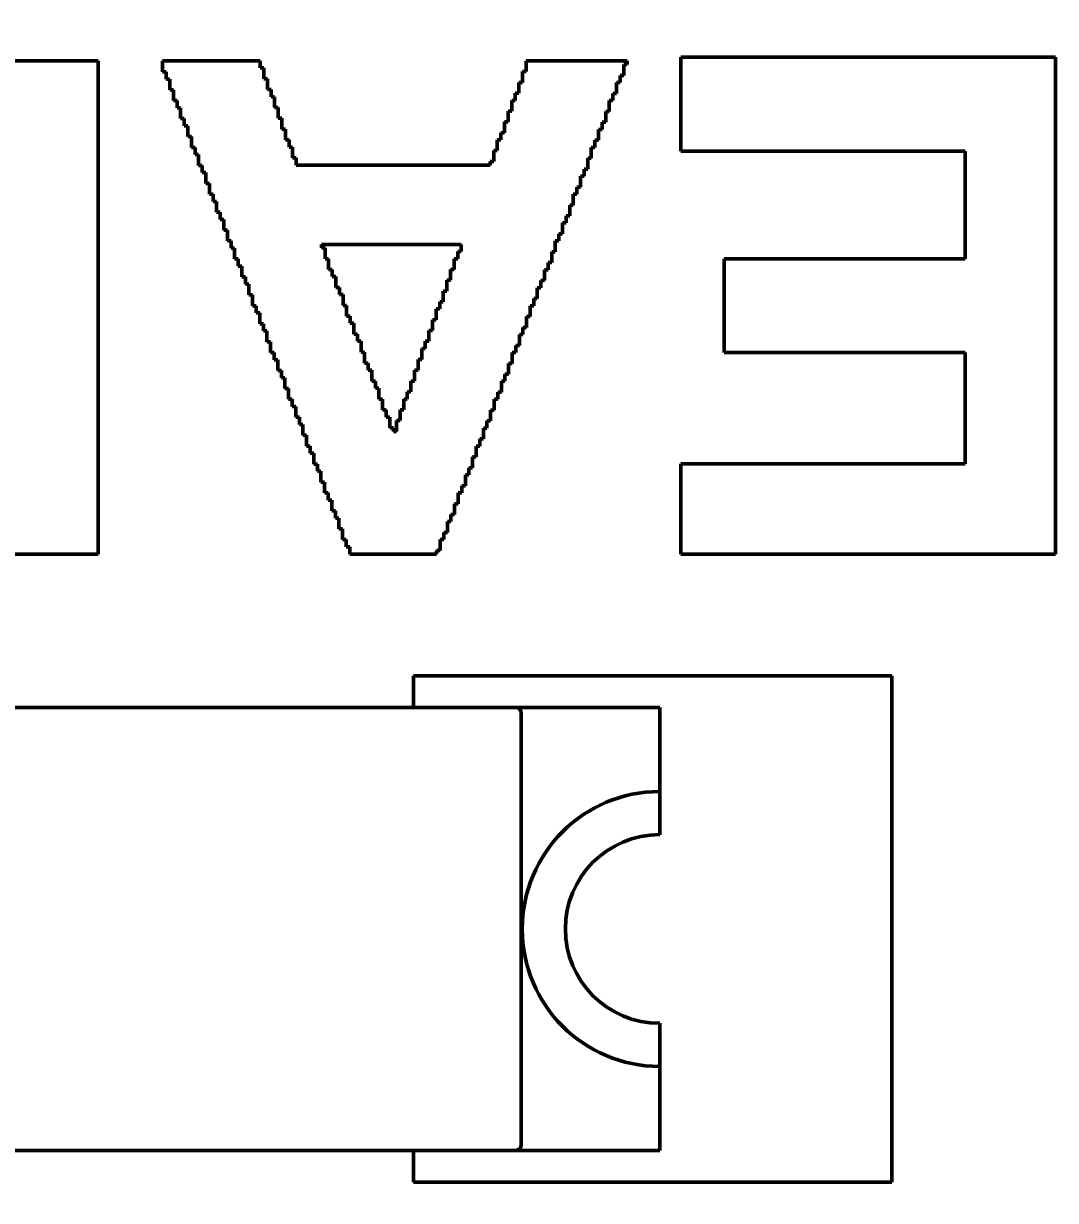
# Model space of a CAD drawing. Header units: millimetres. Extents: x 46 to 194, y 102 to 162.
# Drawn here: x 54.172 to 56.036, y 114.736 to 116.862 of the extents above; entities that cross this region are included whole.
import ezdxf

# ---------------------------------------------------------------- set-up
doc = ezdxf.new("R2010")
doc.units = ezdxf.units.MM
doc.header["$LTSCALE"] = 0.75
doc.layers.add('FD_Dimensions', color=7, linetype='Continuous', lineweight=25)
doc.layers.add('Visible', color=7, linetype='Continuous', lineweight=50)
doc.styles.get("Standard").update_dxf_attribs({"font": 'arial.ttf'})
doc.dimstyles.new('Dim-ISO-25', dxfattribs={"dimtxt": 2.5, "dimasz": 2.5, "dimexe": 1.5, "dimexo": 0, "dimgap": 1, "dimtad": 1, "dimzin": 4, "dimdsep": 46, "dimtxsty": 'Standard', "dimblk": 'OPEN90', "dimcen": 0, "dimazin": 1, "dimtp": 0.1, "dimtm": 0.1, "dimtfac": 0.72, "dimtmove": 0, "dimatfit": 3, "dimfxl": 1, "dimtzin": 4, "dimarcsym": 0})

# ---------------------------------------------------------------- blocks, each defined once
blk = doc.blocks.new('_Open90')
at = {"color": 0, "linetype": 'ByBlock', "lineweight": -2}
for p, q in [((-0.5, 0.5), (0, 0)), ((0, 0), (-1, 0)), ((0, 0), (-0.5, -0.5))]:
    blk.add_line(p, q, dxfattribs=at)
blk = doc.blocks.new('*D20')
at = {"layer": 'Defpoints', "color": 0, "transparency": 16777216}
for p in [(54.440882, 141.306712), (49.937409, 110.306519), (54.440882, 110.306519)]:
    blk.add_point(p, dxfattribs=at)
at = {"layer": 'FD_Dimensions', "color": 0, "lineweight": -2, "transparency": 16777216}
for p, q in [((54.440882, 141.306712), (48.437409, 141.306712)), ((49.937409, 138.806712), (49.937409, 112.806519)), ((54.440882, 110.306519), (48.437409, 110.306519))]:
    blk.add_line(p, q, dxfattribs=at)
at = {"layer": 'FD_Dimensions', "color": 0, "lineweight": -2, "transparency": 16777216, "xscale": 2.5, "yscale": 2.5, "zscale": 2.5}
for p, rotation in [((49.937409, 141.306712), 90), ((49.937409, 110.306519), 270)]:
    blk.add_blockref('_Open90', p, dxfattribs=dict(at, rotation=rotation))
at = {"layer": 'FD_Dimensions', "color": 0, "transparency": 16777216, "insert": (47.659291, 125.806615), "char_height": 2.5, "attachment_point": 5, "rotation": 90}
blk.add_mtext('31.00mm', dxfattribs=at)

msp = doc.modelspace()

# ---------------------------------------------------------------- linework, layer by layer
at = {"layer": 'Visible'}
for p, q in [((55.3591, 116.8008), (56.0358, 116.8008)), ((55.3591, 116.6311), (55.3591, 116.8008)), ((56.0358, 116.8008), (56.0358, 115.9032)), ((53.9227, 116.7944), (54.3068, 116.7944)), ((54.3068, 116.7944), (54.3068, 115.9032)), ((54.4231, 116.7944), (54.5994, 116.7944)), ((54.4231, 116.7741), (54.4231, 116.7944)), ((54.5994, 116.7944), (54.5994, 116.7815)), ((54.5994, 116.7815), (54.606, 116.7815)), ((54.606, 116.7815), (54.606, 116.7619)), ((55.0797, 116.7944), (55.2623, 116.7944)), ((55.0797, 116.7749), (55.0797, 116.7944)), ((55.256, 116.7873), (55.256, 116.7678)), ((55.2623, 116.7873), (55.256, 116.7873)), ((55.2623, 116.7944), (55.2623, 116.7873)), ((54.4297, 116.7741), (54.4231, 116.7741)), ((54.4297, 116.7612), (54.4297, 116.7741)), ((54.4361, 116.7612), (54.4297, 116.7612)), ((54.4361, 116.7416), (54.4361, 116.7612)), ((54.606, 116.7619), (54.6123, 116.7619)), ((54.6123, 116.7619), (54.6123, 116.7424)), ((55.0731, 116.7749), (55.0797, 116.7749)), ((55.0731, 116.7553), (55.0731, 116.7749)), ((55.2494, 116.7678), (55.2494, 116.7548)), ((55.256, 116.7678), (55.2494, 116.7678)), ((54.4427, 116.7416), (54.4361, 116.7416)), ((54.4427, 116.7223), (54.4427, 116.7416)), ((54.6123, 116.7424), (54.6189, 116.7424)), ((54.6189, 116.7424), (54.6189, 116.7294)), ((55.0601, 116.736), (55.0667, 116.736)), ((55.0601, 116.7228), (55.0601, 116.736)), ((55.0667, 116.7553), (55.0731, 116.7553)), ((55.0667, 116.736), (55.0667, 116.7553)), ((55.2364, 116.7353), (55.2364, 116.7223)), ((55.2428, 116.7353), (55.2364, 116.7353)), ((55.2428, 116.7548), (55.2428, 116.7353)), ((55.2494, 116.7548), (55.2428, 116.7548)), ((54.4493, 116.7223), (54.4427, 116.7223)), ((54.4493, 116.7094), (54.4493, 116.7223)), ((54.6189, 116.7294), (54.6253, 116.7294)), ((54.6253, 116.7294), (54.6253, 116.7099)), ((55.0538, 116.7228), (55.0601, 116.7228)), ((55.0538, 116.7035), (55.0538, 116.7228)), ((55.2298, 116.7223), (55.2298, 116.7027)), ((55.2364, 116.7223), (55.2298, 116.7223)), ((54.4556, 116.7094), (54.4493, 116.7094)), ((54.4556, 116.6898), (54.4556, 116.7094)), ((54.6253, 116.7099), (54.6319, 116.7099)), ((54.6319, 116.7099), (54.6319, 116.6903)), ((55.0472, 116.7035), (55.0538, 116.7035)), ((55.0472, 116.6839), (55.0472, 116.7035)), ((55.2235, 116.7027), (55.2235, 116.6832)), ((55.2298, 116.7027), (55.2235, 116.7027)), ((54.4622, 116.6898), (54.4556, 116.6898)), ((54.4622, 116.6768), (54.4622, 116.6898)), ((54.4686, 116.6768), (54.4622, 116.6768)), ((54.4686, 116.6573), (54.4686, 116.6768)), ((54.6319, 116.6903), (54.6382, 116.6903)), ((54.6382, 116.6903), (54.6382, 116.671)), ((55.0406, 116.6839), (55.0472, 116.6839)), ((55.0406, 116.6644), (55.0406, 116.6839)), ((55.2169, 116.6832), (55.2169, 116.6702)), ((55.2235, 116.6832), (55.2169, 116.6832)), ((54.4752, 116.6573), (54.4686, 116.6573)), ((54.4752, 116.6377), (54.4752, 116.6573)), ((54.6382, 116.671), (54.6448, 116.671)), ((54.6448, 116.671), (54.6448, 116.6514)), ((54.6448, 116.6514), (54.6514, 116.6514)), ((54.6514, 116.6514), (54.6514, 116.6385)), ((55.0276, 116.6514), (55.0342, 116.6514)), ((55.0276, 116.6319), (55.0276, 116.6514)), ((55.0342, 116.6644), (55.0406, 116.6644)), ((55.0342, 116.6514), (55.0342, 116.6644)), ((55.2039, 116.6507), (55.2039, 116.6377)), ((55.2103, 116.6507), (55.2039, 116.6507)), ((55.2103, 116.6702), (55.2103, 116.6507)), ((55.2169, 116.6702), (55.2103, 116.6702)), ((54.4818, 116.6377), (54.4752, 116.6377)), ((54.4818, 116.6248), (54.4818, 116.6377)), ((54.6514, 116.6385), (54.6578, 116.6385)), ((54.6578, 116.6385), (54.6578, 116.6189)), ((55.0213, 116.6319), (55.0276, 116.6319)), ((55.0213, 116.6123), (55.0213, 116.6319)), ((55.1973, 116.6377), (55.1973, 116.6182)), ((55.2039, 116.6377), (55.1973, 116.6377)), ((55.8727, 116.6311), (55.3591, 116.6311)), ((55.8727, 116.4368), (55.8727, 116.6311)), ((54.4881, 116.6248), (54.4818, 116.6248)), ((54.4881, 116.6052), (54.4881, 116.6248)), ((54.6578, 116.6189), (54.6644, 116.6189)), ((54.6644, 116.6189), (54.6644, 116.606)), ((55.0147, 116.6123), (55.0213, 116.6123)), ((55.0147, 116.606), (55.0147, 116.6123)), ((55.1909, 116.6182), (55.1909, 116.5986)), ((55.1973, 116.6182), (55.1909, 116.6182)), ((54.4947, 116.6052), (54.4881, 116.6052)), ((54.4947, 116.5923), (54.4947, 116.6052)), ((54.5011, 116.5923), (54.4947, 116.5923)), ((54.5011, 116.5727), (54.5011, 116.5923)), ((54.6644, 116.606), (55.0147, 116.606)), ((55.1843, 116.5986), (55.1843, 116.5857)), ((55.1909, 116.5986), (55.1843, 116.5986)), ((54.5077, 116.5727), (54.5011, 116.5727)), ((54.5077, 116.5531), (54.5077, 116.5727)), ((55.1714, 116.5661), (55.1714, 116.5531)), ((55.1777, 116.5661), (55.1714, 116.5661)), ((55.1777, 116.5857), (55.1777, 116.5661)), ((55.1843, 116.5857), (55.1777, 116.5857)), ((54.5143, 116.5531), (54.5077, 116.5531)), ((54.5143, 116.5402), (54.5143, 116.5531)), ((55.1648, 116.5531), (55.1648, 116.5336)), ((55.1714, 116.5531), (55.1648, 116.5531)), ((54.5206, 116.5402), (54.5143, 116.5402)), ((54.5206, 116.5206), (54.5206, 116.5402)), ((55.1584, 116.5336), (55.1584, 116.5143)), ((55.1648, 116.5336), (55.1584, 116.5336)), ((54.5272, 116.5206), (54.5206, 116.5206)), ((54.5272, 116.5077), (54.5272, 116.5206)), ((54.5336, 116.5077), (54.5272, 116.5077)), ((54.5336, 116.4881), (54.5336, 116.5077)), ((55.1518, 116.5143), (55.1518, 116.5013)), ((55.1584, 116.5143), (55.1518, 116.5143)), ((54.5402, 116.4881), (54.5336, 116.4881)), ((54.5402, 116.4688), (54.5402, 116.4881)), ((55.1389, 116.4818), (55.1389, 116.4688)), ((55.1455, 116.4818), (55.1389, 116.4818)), ((55.1455, 116.5013), (55.1455, 116.4818)), ((55.1518, 116.5013), (55.1455, 116.5013)), ((54.5468, 116.4688), (54.5402, 116.4688)), ((54.5468, 116.4556), (54.5468, 116.4688)), ((54.7099, 116.4622), (54.7099, 116.4564)), ((54.9626, 116.4622), (54.7099, 116.4622)), ((54.9626, 116.45), (54.9626, 116.4622)), ((55.1323, 116.4688), (55.1323, 116.4493)), ((55.1389, 116.4688), (55.1323, 116.4688)), ((54.5532, 116.4556), (54.5468, 116.4556)), ((54.5532, 116.4363), (54.5532, 116.4556)), ((54.7099, 116.4564), (54.7165, 116.4564)), ((54.7165, 116.4564), (54.7165, 116.4368)), ((54.9562, 116.45), (54.9626, 116.45)), ((54.9562, 116.4368), (54.9562, 116.45)), ((55.1259, 116.4493), (55.1259, 116.4297)), ((55.1323, 116.4493), (55.1259, 116.4493)), ((54.5598, 116.4363), (54.5532, 116.4363)), ((54.5598, 116.4233), (54.5598, 116.4363)), ((54.5661, 116.4233), (54.5598, 116.4233)), ((54.5661, 116.4038), (54.5661, 116.4233)), ((54.7165, 116.4368), (54.7228, 116.4368)), ((54.7228, 116.4368), (54.7228, 116.4175)), ((54.7228, 116.4175), (54.7294, 116.4175)), ((54.7294, 116.4175), (54.7294, 116.4046)), ((54.943, 116.4175), (54.9496, 116.4175)), ((54.943, 116.3979), (54.943, 116.4175)), ((54.9496, 116.4368), (54.9562, 116.4368)), ((54.9496, 116.4175), (54.9496, 116.4368)), ((55.113, 116.4167), (55.113, 116.3972)), ((55.1193, 116.4167), (55.113, 116.4167)), ((55.1193, 116.4297), (55.1193, 116.4167)), ((55.1259, 116.4297), (55.1193, 116.4297)), ((55.4371, 116.4368), (55.8727, 116.4368)), ((55.4371, 116.2671), (55.4371, 116.4368)), ((54.5727, 116.4038), (54.5661, 116.4038)), ((54.5727, 116.3908), (54.5727, 116.4038)), ((54.7294, 116.4046), (54.7358, 116.4046)), ((54.7358, 116.4046), (54.7358, 116.385)), ((54.9367, 116.3979), (54.943, 116.3979)), ((54.9367, 116.3784), (54.9367, 116.3979)), ((55.1064, 116.3972), (55.1064, 116.3842)), ((55.113, 116.3972), (55.1064, 116.3972)), ((54.5791, 116.3908), (54.5727, 116.3908)), ((54.5791, 116.3713), (54.5791, 116.3908)), ((54.7358, 116.385), (54.7424, 116.385)), ((54.7424, 116.385), (54.7424, 116.372)), ((54.9301, 116.3784), (54.9367, 116.3784)), ((54.9301, 116.3588), (54.9301, 116.3784)), ((55.0998, 116.3842), (55.0998, 116.3647)), ((55.1064, 116.3842), (55.0998, 116.3842)), ((54.5857, 116.3713), (54.5791, 116.3713)), ((54.5857, 116.3517), (54.5857, 116.3713)), ((54.7424, 116.372), (54.749, 116.372)), ((54.749, 116.372), (54.749, 116.3525)), ((54.9237, 116.3588), (54.9301, 116.3588)), ((54.9237, 116.3459), (54.9237, 116.3588)), ((55.0934, 116.3647), (55.0934, 116.3517)), ((55.0998, 116.3647), (55.0934, 116.3647)), ((54.5923, 116.3517), (54.5857, 116.3517)), ((54.5923, 116.3388), (54.5923, 116.3517)), ((54.5986, 116.3388), (54.5923, 116.3388)), ((54.5986, 116.3192), (54.5986, 116.3388)), ((54.749, 116.3525), (54.7553, 116.3525)), ((54.7553, 116.3525), (54.7553, 116.3329)), ((54.7553, 116.3329), (54.7619, 116.3329)), ((54.7619, 116.3329), (54.7619, 116.32)), ((54.9171, 116.3459), (54.9237, 116.3459)), ((54.9171, 116.3263), (54.9171, 116.3459)), ((55.0805, 116.3322), (55.0805, 116.3126)), ((55.0868, 116.3322), (55.0805, 116.3322)), ((55.0868, 116.3517), (55.0868, 116.3322)), ((55.0934, 116.3517), (55.0868, 116.3517)), ((54.6052, 116.3192), (54.5986, 116.3192)), ((54.6052, 116.3063), (54.6052, 116.3192)), ((54.7619, 116.32), (54.7683, 116.32)), ((54.7683, 116.32), (54.7683, 116.3004)), ((54.9108, 116.3263), (54.9171, 116.3263)), ((54.9108, 116.307), (54.9108, 116.3263)), ((55.0739, 116.3126), (55.0739, 116.2997)), ((55.0805, 116.3126), (55.0739, 116.3126)), ((54.6116, 116.3063), (54.6052, 116.3063)), ((54.6116, 116.2867), (54.6116, 116.3063)), ((54.7683, 116.3004), (54.7749, 116.3004)), ((54.7749, 116.3004), (54.7749, 116.2875)), ((54.9042, 116.307), (54.9108, 116.307)), ((54.9042, 116.2875), (54.9042, 116.307)), ((55.0675, 116.2997), (55.0675, 116.2801)), ((55.0739, 116.2997), (55.0675, 116.2997)), ((54.6182, 116.2867), (54.6116, 116.2867)), ((54.6182, 116.2671), (54.6182, 116.2867)), ((54.7749, 116.2875), (54.7815, 116.2875)), ((54.7815, 116.2875), (54.7815, 116.2679)), ((54.7815, 116.2679), (54.7878, 116.2679)), ((54.7878, 116.2679), (54.7878, 116.2483)), ((54.8912, 116.2745), (54.8976, 116.2745)), ((54.8912, 116.2549), (54.8912, 116.2745)), ((54.8976, 116.2875), (54.9042, 116.2875)), ((54.8976, 116.2745), (54.8976, 116.2875)), ((55.0609, 116.2801), (55.0609, 116.2671)), ((55.0675, 116.2801), (55.0609, 116.2801)), ((54.6248, 116.2671), (54.6182, 116.2671)), ((54.6248, 116.2542), (54.6248, 116.2671)), ((54.6311, 116.2542), (54.6248, 116.2542)), ((54.6311, 116.2346), (54.6311, 116.2542)), ((54.7878, 116.2483), (54.7945, 116.2483)), ((54.7945, 116.2483), (54.7945, 116.2354)), ((54.8846, 116.2549), (54.8912, 116.2549)), ((54.8846, 116.2354), (54.8846, 116.2549)), ((55.0479, 116.2476), (55.0479, 116.2283)), ((55.0543, 116.2476), (55.0479, 116.2476)), ((55.0543, 116.2671), (55.0543, 116.2476)), ((55.0609, 116.2671), (55.0543, 116.2671)), ((55.8727, 116.2671), (55.4371, 116.2671)), ((55.8727, 116.0665), (55.8727, 116.2671)), ((54.6377, 116.2346), (54.6311, 116.2346)), ((54.6377, 116.2217), (54.6377, 116.2346)), ((54.7945, 116.2354), (54.8008, 116.2354)), ((54.8008, 116.2354), (54.8008, 116.2158)), ((54.8783, 116.2354), (54.8846, 116.2354)), ((54.8783, 116.2158), (54.8783, 116.2354)), ((55.0413, 116.2283), (55.0413, 116.2153)), ((55.0479, 116.2283), (55.0413, 116.2283)), ((54.6441, 116.2217), (54.6377, 116.2217)), ((54.6441, 116.2021), (54.6441, 116.2217)), ((54.8008, 116.2158), (54.8074, 116.2158)), ((54.8074, 116.2158), (54.8074, 116.2029)), ((54.8717, 116.2158), (54.8783, 116.2158)), ((54.8717, 116.1965), (54.8717, 116.2158)), ((55.035, 116.2153), (55.035, 116.1958)), ((55.0413, 116.2153), (55.035, 116.2153)), ((54.6507, 116.2021), (54.6441, 116.2021)), ((54.6507, 116.1828), (54.6507, 116.2021)), ((54.657, 116.1828), (54.6507, 116.1828)), ((54.657, 116.1696), (54.657, 116.1828)), ((54.8074, 116.2029), (54.8138, 116.2029)), ((54.8138, 116.2029), (54.8138, 116.1833)), ((54.8138, 116.1833), (54.8204, 116.1833)), ((54.8204, 116.1833), (54.8204, 116.164)), ((54.8587, 116.1833), (54.8651, 116.1833)), ((54.8587, 116.164), (54.8587, 116.1833)), ((54.8651, 116.1965), (54.8717, 116.1965)), ((54.8651, 116.1833), (54.8651, 116.1965)), ((55.0218, 116.1828), (55.0218, 116.1633)), ((55.0284, 116.1828), (55.0218, 116.1828)), ((55.0284, 116.1958), (55.0284, 116.1828)), ((55.035, 116.1958), (55.0284, 116.1958)), ((54.6636, 116.1696), (54.657, 116.1696)), ((54.6636, 116.1503), (54.6636, 116.1696)), ((54.8204, 116.164), (54.827, 116.164)), ((54.827, 116.164), (54.827, 116.1508)), ((54.8521, 116.164), (54.8587, 116.164)), ((54.8521, 116.1445), (54.8521, 116.164)), ((55.0154, 116.1633), (55.0154, 116.1437)), ((55.0218, 116.1633), (55.0154, 116.1633)), ((54.6702, 116.1503), (54.6636, 116.1503)), ((54.6702, 116.1373), (54.6702, 116.1503)), ((54.827, 116.1508), (54.8333, 116.1508)), ((54.8333, 116.1508), (54.8333, 116.1315)), ((54.8458, 116.1249), (54.8458, 116.1445)), ((54.8458, 116.1445), (54.8521, 116.1445)), ((55.0088, 116.1437), (55.0088, 116.1307)), ((55.0154, 116.1437), (55.0088, 116.1437)), ((54.6766, 116.1373), (54.6702, 116.1373)), ((54.6766, 116.1178), (54.6766, 116.1373)), ((54.8333, 116.1315), (54.8399, 116.1315)), ((54.8399, 116.1315), (54.8399, 116.1249)), ((54.8399, 116.1249), (54.8458, 116.1249)), ((55.0025, 116.1307), (55.0025, 116.1112)), ((55.0088, 116.1307), (55.0025, 116.1307)), ((54.6832, 116.1178), (54.6766, 116.1178)), ((54.6832, 116.0982), (54.6832, 116.1178)), ((54.6895, 116.0982), (54.6832, 116.0982)), ((54.6895, 116.0853), (54.6895, 116.0982)), ((54.9893, 116.0982), (54.9893, 116.0787)), ((54.9959, 116.0982), (54.9893, 116.0982)), ((54.9959, 116.1112), (54.9959, 116.0982)), ((55.0025, 116.1112), (54.9959, 116.1112)), ((54.6962, 116.0853), (54.6895, 116.0853)), ((54.6962, 116.0657), (54.6962, 116.0853)), ((54.9829, 116.0787), (54.9829, 116.0591)), ((54.9893, 116.0787), (54.9829, 116.0787)), ((54.7028, 116.0657), (54.6962, 116.0657)), ((54.7028, 116.0528), (54.7028, 116.0657)), ((54.9763, 116.0591), (54.9763, 116.0462)), ((54.9829, 116.0591), (54.9763, 116.0591)), ((55.3591, 116.0665), (55.8727, 116.0665)), ((55.3591, 115.9032), (55.3591, 116.0665)), ((54.7091, 116.0528), (54.7028, 116.0528)), ((54.7091, 116.0332), (54.7091, 116.0528)), ((54.97, 116.0462), (54.97, 116.0266)), ((54.9763, 116.0462), (54.97, 116.0462)), ((54.7157, 116.0332), (54.7091, 116.0332)), ((54.7157, 116.0136), (54.7157, 116.0332)), ((54.7221, 116.0136), (54.7157, 116.0136)), ((54.7221, 116.0007), (54.7221, 116.0136)), ((54.9568, 116.0136), (54.9568, 115.9941)), ((54.9634, 116.0136), (54.9568, 116.0136)), ((54.9634, 116.0266), (54.9634, 116.0136)), ((54.97, 116.0266), (54.9634, 116.0266)), ((54.7287, 116.0007), (54.7221, 116.0007)), ((54.7287, 115.9811), (54.7287, 116.0007)), ((54.9504, 115.9941), (54.9504, 115.9748)), ((54.9568, 115.9941), (54.9504, 115.9941)), ((54.7353, 115.9811), (54.7287, 115.9811)), ((54.7353, 115.9682), (54.7353, 115.9811)), ((54.9438, 115.9748), (54.9438, 115.9618)), ((54.9504, 115.9748), (54.9438, 115.9748)), ((54.7416, 115.9682), (54.7353, 115.9682)), ((54.7416, 115.9486), (54.7416, 115.9682)), ((54.7482, 115.9486), (54.7416, 115.9486)), ((54.7482, 115.9293), (54.7482, 115.9486)), ((54.9375, 115.9618), (54.9375, 115.9423)), ((54.9438, 115.9618), (54.9375, 115.9618)), ((54.7546, 115.9293), (54.7482, 115.9293)), ((54.7546, 115.9161), (54.7546, 115.9293)), ((54.9242, 115.9293), (54.9242, 115.9098)), ((54.9308, 115.9293), (54.9242, 115.9293)), ((54.9308, 115.9423), (54.9308, 115.9293)), ((54.9375, 115.9423), (54.9308, 115.9423)), ((54.7612, 115.9161), (54.7546, 115.9161)), ((54.7612, 115.9032), (54.7612, 115.9161)), ((54.9179, 115.9098), (54.9179, 115.9032)), ((54.9242, 115.9098), (54.9179, 115.9098)), ((54.3068, 115.9032), (53.9161, 115.9032)), ((54.9179, 115.9032), (54.7612, 115.9032)), ((56.0358, 115.9032), (55.3591, 115.9032)), ((54.8765, 115.6832), (54.8765, 115.626)), ((55.7401, 115.6832), (54.8765, 115.6832)), ((55.7401, 114.7688), (55.7401, 115.6832)), ((53.9809, 115.626), (55.0609, 115.626)), ((55.3209, 115.626), (55.0609, 115.626)), ((55.0709, 115.616), (55.0709, 114.836)), ((55.3209, 115.4743), (55.3209, 115.626)), ((55.3214, 115.4743), (55.3209, 115.4743)), ((55.3214, 115.3963), (55.3214, 115.4743)), ((55.3209, 115.3963), (55.3214, 115.3963)), ((55.3211, 115.0556), (55.3209, 115.0556)), ((55.3211, 114.9777), (55.3211, 115.0556)), ((55.3209, 114.826), (55.3209, 114.9777)), ((55.3209, 114.9777), (55.3211, 114.9777)), ((55.0609, 114.826), (53.9809, 114.826)), ((54.8765, 114.826), (54.8765, 114.7688)), ((55.0609, 114.826), (55.3209, 114.826)), ((54.8765, 114.7688), (55.7401, 114.7688))]:
    msp.add_line(p, q, dxfattribs=at)
for centre, radius, start, end in [((55.0609, 115.616), 0.01, 0, 90), ((55.3209, 115.226), 0.2483, 90, 270), ((55.0609, 114.836), 0.01, 270, 0)]:
    msp.add_arc(centre, radius, start, end, dxfattribs=at)
at = {"layer": 'Visible', "extrusion": (0, 0, -1)}
msp.add_arc((-55.3209, 115.226), 0.1704, 270, 90, dxfattribs=at)

# ---------------------------------------------------------------- dimensions: what is measured, and where the dimension line sits
at = {"layer": 'FD_Dimensions'}
dim = msp.add_aligned_dim(p1=(54.4409, 141.3067), p2=(54.4409, 110.3065), distance=-4.5035, dimstyle='Dim-ISO-25', override={"dimlfac": 1, "dimpost": 'mm', "dimclrd": 0, "dimclre": 0}, dxfattribs=at)
dim.commit()
dim.dimension.update_dxf_attribs({"geometry": '*D20', "text_midpoint": (47.6593, 125.8066)})

doc.saveas('drawing.dxf')
